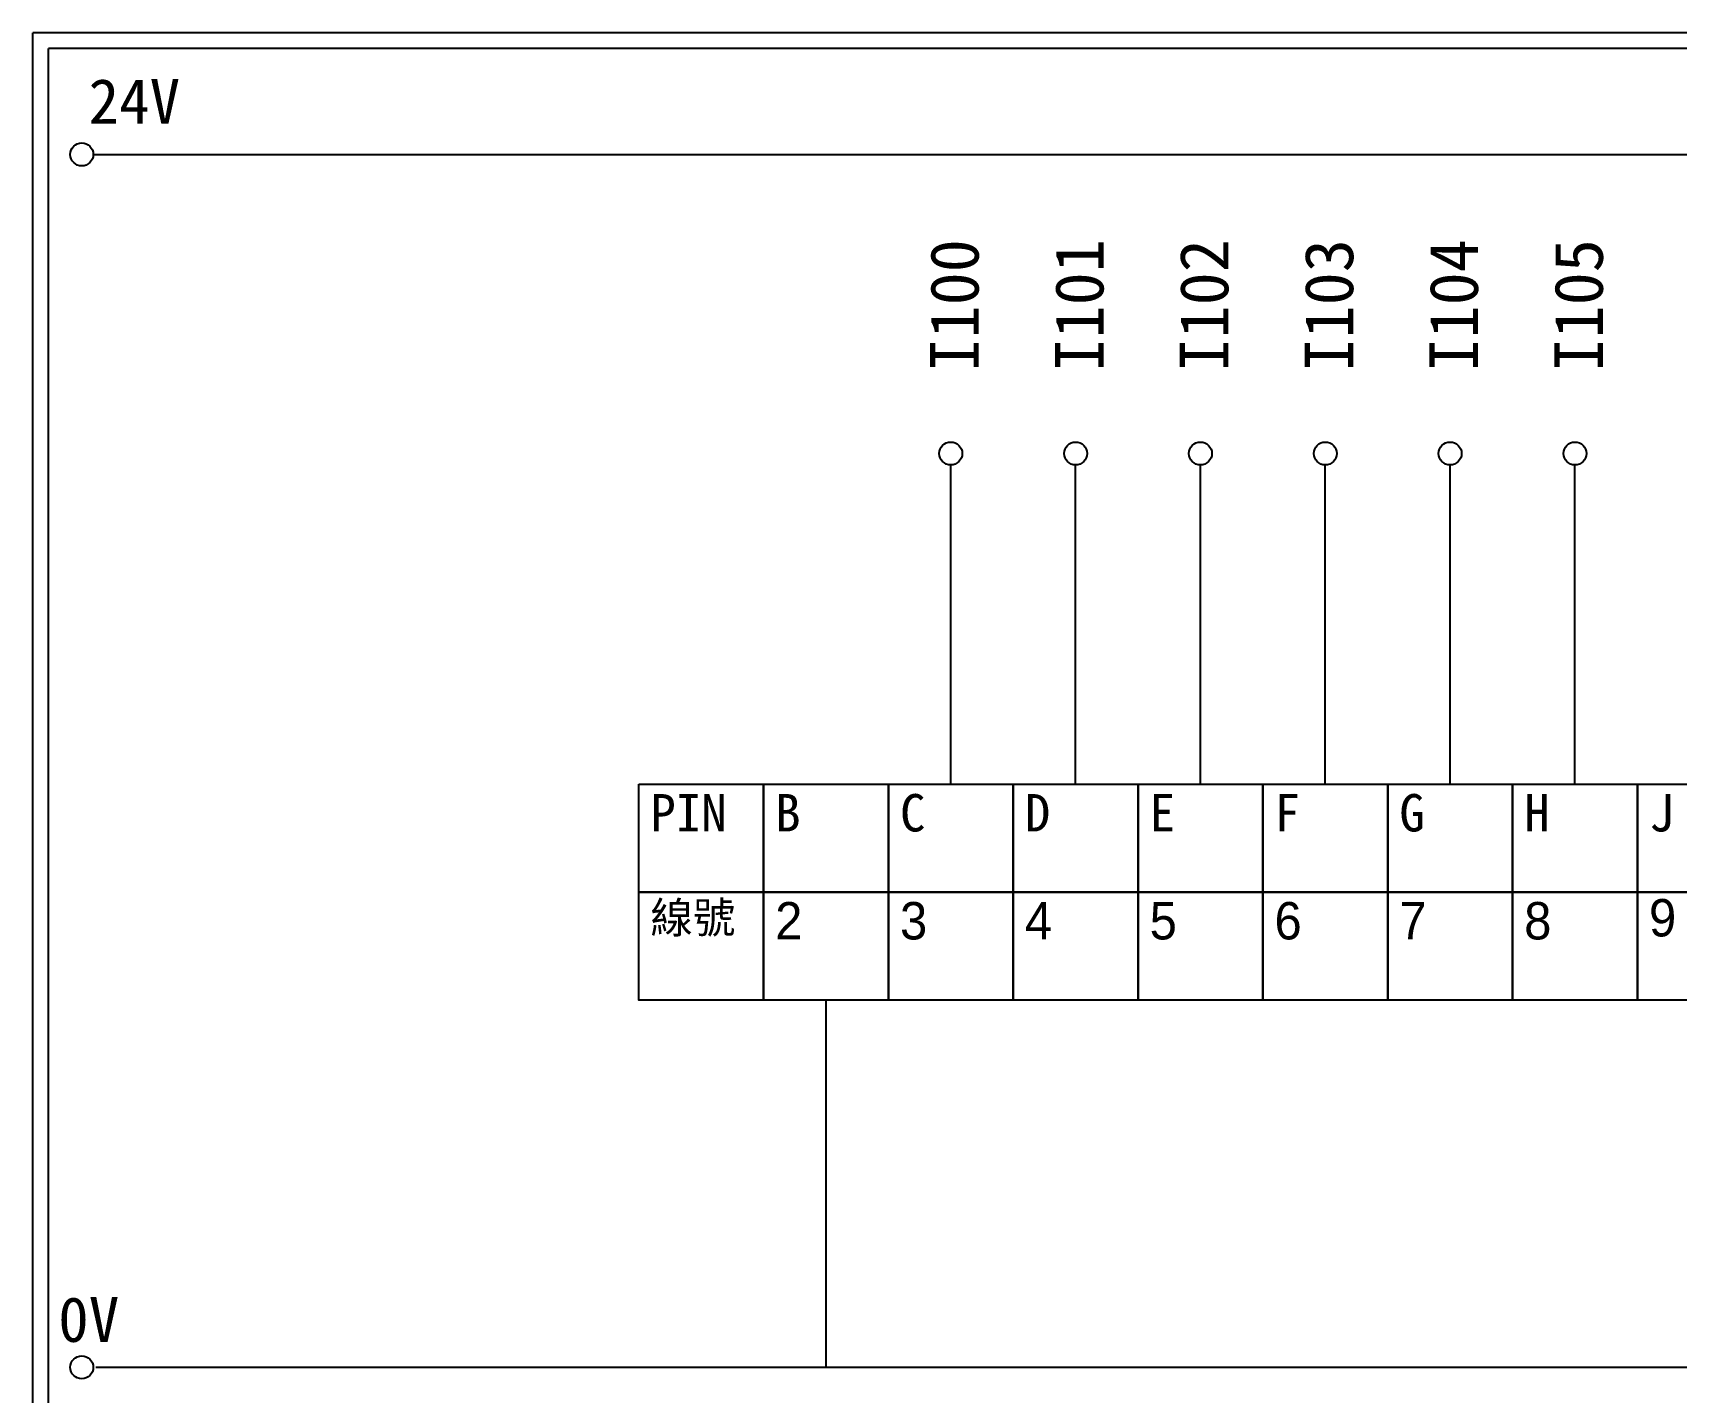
# Model space of a CAD drawing. Extents: x 627 to 914, y 3 to 207.
# Drawn here: x 627.2 to 759, y 98 to 207 of the extents above; entities that cross this region are included whole.
import ezdxf

# ---------------------------------------------------------------- set-up
doc = ezdxf.new("R2010")
doc.units = 0
doc.layers.get('0').update_dxf_attribs({"linetype": 'CONTINUOUS'})
doc.layers.add('圖框層', color=7, linetype='CONTINUOUS')
doc.layers.add('標尺寸層', color=3, linetype='CONTINUOUS')
doc.styles.add('CNS', font='romanc.shx', dxfattribs={"bigfont": 'chineset.shx'})
doc.styles.add('STSL', font='kaiu.ttf')

msp = doc.modelspace()

# ---------------------------------------------------------------- linework, layer by layer
for p, q in [((700.8, 146.73), (700.8, 172.32)), ((710.81, 146.73), (710.81, 172.32)), ((720.82, 146.73), (720.82, 172.32)), ((730.83, 146.73), (730.83, 172.32)), ((740.84, 146.73), (740.84, 172.32)), ((750.85, 146.73), (750.85, 172.32))]:
    msp.add_line(p, q)
for points in [[(675.78, 146.73), (685.79, 146.73), (685.79, 138.07), (675.78, 138.07)], [(685.79, 146.73), (695.8, 146.73), (695.8, 138.07), (685.79, 138.07)], [(695.8, 146.73), (705.81, 146.73), (705.81, 138.07), (695.8, 138.07)], [(705.81, 146.73), (715.82, 146.73), (715.82, 138.07), (705.81, 138.07)], [(715.82, 146.73), (725.83, 146.73), (725.83, 138.07), (715.82, 138.07)], [(725.83, 146.73), (735.84, 146.73), (735.84, 138.07), (725.83, 138.07)], [(735.84, 146.73), (745.85, 146.73), (745.85, 138.07), (735.84, 138.07)], [(745.85, 146.73), (755.86, 146.73), (755.86, 138.07), (745.85, 138.07)], [(755.86, 146.73), (765.87, 146.73), (765.87, 138.07), (755.86, 138.07)], [(675.78, 138.07), (685.79, 138.07), (685.79, 129.4), (675.78, 129.4)], [(685.79, 138.07), (695.8, 138.07), (695.8, 129.4), (685.79, 129.4)], [(695.8, 138.07), (705.81, 138.07), (705.81, 129.4), (695.8, 129.4)], [(705.81, 138.07), (715.82, 138.07), (715.82, 129.4), (705.81, 129.4)], [(715.82, 138.07), (725.83, 138.07), (725.83, 129.4), (715.82, 129.4)], [(725.83, 138.07), (735.84, 138.07), (735.84, 129.4), (725.83, 129.4)], [(735.84, 138.07), (745.85, 138.07), (745.85, 129.4), (735.84, 129.4)], [(745.85, 138.07), (755.86, 138.07), (755.86, 129.4), (745.85, 129.4)], [(755.86, 138.07), (765.87, 138.07), (765.87, 129.4), (755.86, 129.4)]]:
    msp.add_lwpolyline(points, close=True)
at = {"layer": '圖框層', "color": 7}
for p, q in [((914.2, 206.97), (627.2, 206.97)), ((627.2, 3), (627.2, 206.97)), ((912.95, 205.72), (628.45, 205.72)), ((628.45, 4.25), (628.45, 205.72))]:
    msp.add_line(p, q, dxfattribs=at)
at = {"layer": '標尺寸層', "color": 7}
for p, q in [((632.04, 197.22), (909.63, 197.22)), ((632.25, 99.96), (910.12, 99.96))]:
    msp.add_line(p, q, dxfattribs=at)
at = {"layer": '標尺寸層'}
msp.add_line((690.79, 129.4), (690.79, 99.96), dxfattribs=at)
at = {"layer": '標尺寸層', "color": 7}
for centre in [(631.12, 197.22), (700.8, 173.24), (710.81, 173.24), (720.82, 173.24), (730.83, 173.24), (740.84, 173.24), (750.85, 173.24), (631.12, 99.96)]:
    msp.add_circle(centre, 0.92, dxfattribs=at)

# ---------------------------------------------------------------- texts
at = {"width": 8.2913, "attachment_point": 1}
for s, insert, char_height in [('PIN', (676.71, 145.93), 3), ('B', (686.72, 145.93), 3), ('C', (696.73, 145.93), 3), ('D', (706.74, 145.93), 3), ('E', (716.75, 145.93), 3), ('F', (726.76, 145.93), 3), ('G', (736.77, 145.93), 3), ('H', (746.78, 145.93), 3), ('J', (756.79, 145.93), 3), ('{\\fPMingLiU|b0|i0|c136|p18;線號}', (676.71, 137.27), 2.5), ('{\\fPMingLiU|b0|i0|c136|p18;2}', (686.72, 137.27), 3), ('{\\fPMingLiU|b0|i0|c136|p18;3}', (696.73, 137.27), 3), ('{\\fPMingLiU|b0|i0|c136|p18;4}', (706.74, 137.27), 3), ('{\\fPMingLiU|b0|i0|c136|p18;5}', (716.75, 137.27), 3), ('{\\fPMingLiU|b0|i0|c136|p18;6}', (726.76, 137.27), 3), ('{\\fPMingLiU|b0|i0|c136|p18;7}', (736.77, 137.27), 3), ('{\\fPMingLiU|b0|i0|c136|p18;8}', (746.78, 137.27), 3), ('{\\fPMingLiU|b0|i0|c136|p18;9}', (756.79, 137.51), 3)]:
    msp.add_mtext(s, dxfattribs=dict(at, insert=insert, char_height=char_height))
at = {"layer": '圖框層', "color": 4, "style": 'STSL'}
for s, p in [('24V', (631.66, 199.68)), ('0V', (629.23, 102))]:
    msp.add_text(s, height=3.6, dxfattribs=at).set_placement(p)
at = {"layer": '標尺寸層', "color": 7, "char_height": 3.9, "width": 25.1059, "attachment_point": 5, "rotation": 90, "style": 'CNS'}
for s, insert in [('{\\fDFKai-SB|b0|i0|c136|p65;I100}', (701.12, 185.12)), ('{\\fDFKai-SB|b0|i0|c136|p65;I101}', (711.13, 185.12)), ('{\\fDFKai-SB|b0|i0|c136|p65;I102}', (721.14, 185.12)), ('{\\fDFKai-SB|b0|i0|c136|p65;I103}', (731.15, 185.12)), ('{\\fDFKai-SB|b0|i0|c136|p65;I104}', (741.16, 185.12)), ('{\\fDFKai-SB|b0|i0|c136|p65;I105}', (751.17, 185.12))]:
    msp.add_mtext(s, dxfattribs=dict(at, insert=insert))

doc.saveas('drawing.dxf')
